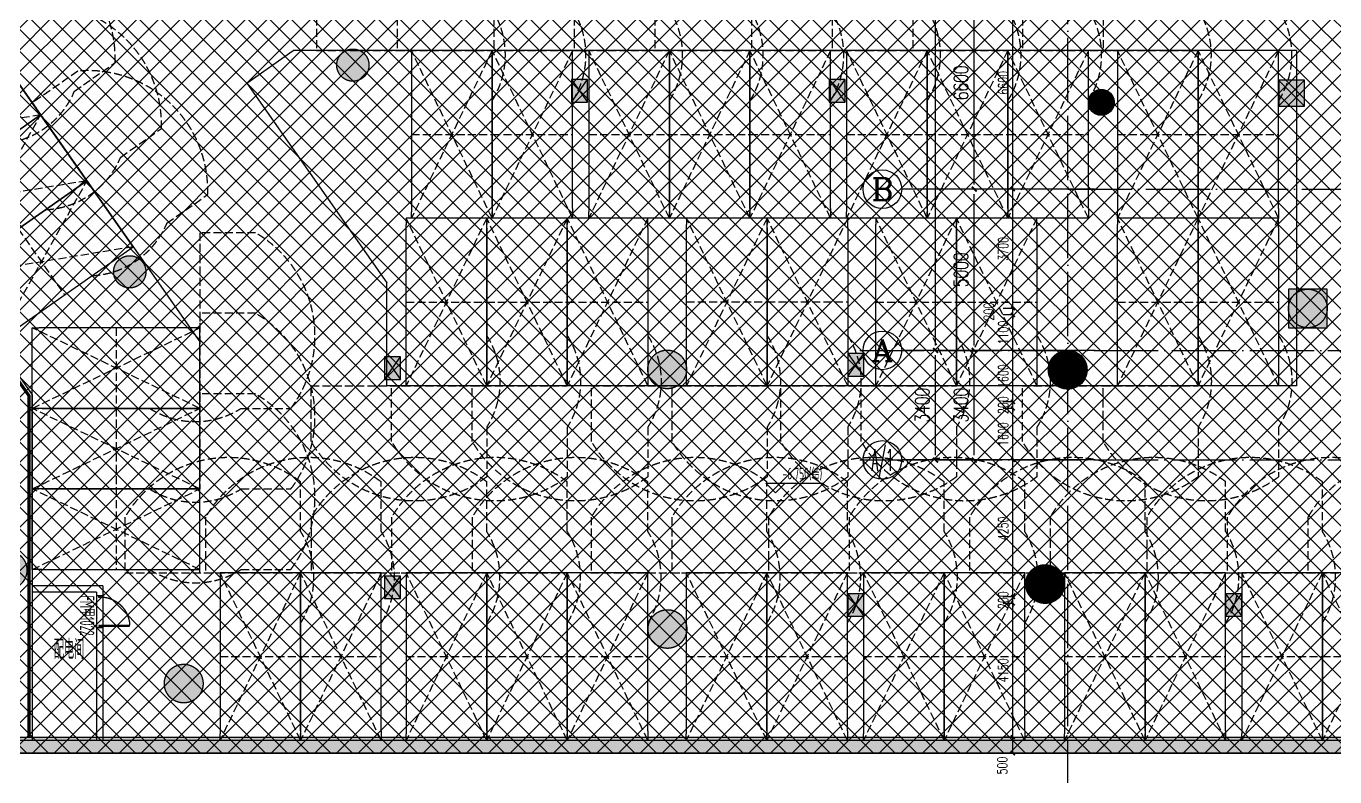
# Model space of a CAD drawing. Header units: millimetres. Extents: x 12325263 to 13848842, y -1463133 to 573208.
# Drawn here: x 12512532 to 12553135, y -899116 to -875830 of the extents above; entities that cross this region are included whole.
import ezdxf
from ezdxf.enums import TextEntityAlignment as Align
from ezdxf.xclip import XClip

# ---------------------------------------------------------------- set-up
doc = ezdxf.new("R2010")
doc.units = ezdxf.units.MM
doc.header["$LTSCALE"] = 1000
doc.header["$XCLIPFRAME"] = 0
doc.linetypes.add('-2F平面$0$DASH', pattern=[0.35, 0.25, -0.1])
doc.linetypes.add('DOTE', pattern=[2.42, 2, -0.2, 0.02, -0.2])
for name, color, linetype, plot in [('-2F平面$0$A-结构高差线', 5, 'Continuous', False), ('-2F平面$0$A-轨迹线', 8, 'Continuous', False), ('地下室柱网$0$$0$9', 1, 'Continuous', False), ('地下室柱网$0$9', 8, 'Continuous', False)]:
    doc.layers.add(name, color=color, linetype=linetype, plot=plot)
for name, color, linetype in [('-2F平面$0$PARTS-CAR公寓-机械车位', 240, 'Continuous'), ('A-AXIS', 16, 'DOTE'), ('A-COLS', 6, 'Continuous'), ('A-WALL', 5, 'Continuous'), ('A-WALL-PATT', 8, 'Continuous'), ('AXIS', 3, 'Continuous'), ('AXIS_TEXT', 7, 'Continuous'), ('COLUMN-CONCRETE', 6, 'Continuous'), ('DIM-ELEV', 3, 'Continuous'), ('DRWD-F-TEXT', 142, 'Continuous'), ('PUB-TEXT', 7, 'Continuous'), ('PUB_DIM', 83, 'Continuous'), ('PUB_HATCH', 8, 'Continuous'), ('ROAD-LINE', 20, 'Continuous'), ('SILL', 2, 'Continuous'), ('WALL', 5, 'Continuous'), ('WALL-SHATCH', 8, 'Continuous'), ('WINDOW', 4, 'Continuous'), ('地下室柱网$0$$0$0q-柱0', 3, 'Continuous'), ('地下室柱网$0$$0$0q-柱填充', 5, 'Continuous'), ('地下室柱网$0$0q-柱0', 8, 'Continuous'), ('地下室柱网$0$0q-柱填充', 8, 'Continuous')]:
    doc.layers.add(name, color=color, linetype=linetype)
doc.styles.add('_TCH_AXIS', font='COMPLEX', dxfattribs={"bigfont": 'GBCBIG'})
doc.styles.add('_TCH_DIM_T3', font='SIMPLEX.shx', dxfattribs={"width": 0.705882, "bigfont": 'GBCBIG.shx'})
doc.styles.add('COMPLEX', font='COMPLEX')
doc.styles.add('hztxt', font='gbenor.shx', dxfattribs={"width": 0.7, "bigfont": 'gbcbig.shx'})
doc.styles.get("Standard").update_dxf_attribs({"font": 'gbenor.shx', "bigfont": 'gbcbig.shx'})
doc.dimstyles.new('_TCH_ARCH&&120', dxfattribs={"dimtxt": 306, "dimasz": 120, "dimexe": 300, "dimexo": 360, "dimgap": 147, "dimtad": 1, "dimdec": 0, "dimzin": 0, "dimdsep": 46, "dimtxsty": '_TCH_DIM_T3', "dimblk": 'ARCHTICK', "dimcen": 0.09, "dimclrt": 7, "dimazin": 2, "dimtfac": 1, "dimtdec": 0, "dimtix": 1, "dimtmove": 2, "dimatfit": 3, "dimfxl": 1, "dimfxlon": 1, "dimtolj": 1, "dimtzin": 0, "dimarcsym": 0})
doc.dimstyles.new('_TCH_ARCH&&150', dxfattribs={"dimtxt": 446.25, "dimasz": 150, "dimexe": 375, "dimexo": 450, "dimgap": 189.375, "dimtad": 1, "dimdec": 0, "dimzin": 0, "dimdsep": 46, "dimtxsty": '_TCH_DIM_T3', "dimblk": 'asdggshdfhsg_ArchTick', "dimcen": 0.09, "dimclrt": 7, "dimazin": 2, "dimtfac": 1, "dimtdec": 0, "dimtix": 1, "dimtmove": 2, "dimatfit": 3, "dimfxl": 1, "dimtolj": 1, "dimtzin": 0, "dimarcsym": 0})

# ---------------------------------------------------------------- blocks, each defined once
blk = doc.blocks.new('adgshg13-A$C7F010FC0')
at = {"layer": 'WALL-SHATCH'}
h = blk.add_hatch(color=256, dxfattribs=at)
h.dxf.hatch_style = 1
h.paths.add_polyline_path([(-60384, -16881), (-763, 197), (12588, -13153), (12588, -157996), (-162965, -188820), (-171262, -180523), (-171262, -31311), (-150707, -10756), (-131860, -7981), (-99162, -7981), (-99162, -4981), (-76620, -4981), (-70108, -16881)], flags=16)
h.paths.add_polyline_path([(-60091, -16381), (-647, 647), (12988, -12988), (12988, -158332), (-163101, -189250), (-171662, -180689), (-171662, -31145), (-150778, -10261), (-131897, -7481), (-99562, -7481), (-99562, -4581), (-76366, -4581), (-69908, -16381)])
at = {"layer": 'COLUMN-CONCRETE'}
for points in [[(-60091, -16381), (-647, 647), (12988, -12988), (12988, -158332), (-163101, -189250), (-171662, -180689), (-171662, -31145), (-150778, -10261), (-131897, -7481), (-99562, -7481), (-99562, -4581), (-76366, -4581), (-69908, -16381)], [(-60384, -16881), (-763, 197), (12588, -13153), (12588, -157996), (-162965, -188820), (-171262, -180523), (-171262, -31311), (-150707, -10756), (-131860, -7981), (-99162, -7981), (-99162, -4981), (-76620, -4981), (-70108, -16881)]]:
    blk.add_lwpolyline(points, close=True, dxfattribs=at)
blk = doc.blocks.new('adgshg13-Lmark11')
blk.add_line((-250, 250), (1250, 250))
blk.add_lwpolyline([(-250, 250), (250, 250), (0, 0), (-250, 250)], close=True)
at = {"color": 7, "width": 0.8}
blk.add_attdef('LMARK', text='', height=180, rotation=0, dxfattribs=at).set_placement((1137, 325), align=Align.RIGHT)
blk = doc.blocks.new('adgshgDR_D01')
for p, q in [((-0.45, 0.93), (-0.42, 0.93)), ((-0.45, 0.03), (-0.45, 0.93)), ((-0.42, 0.03), (-0.42, 0.93)), ((-0.5, 0.03), (-0.42, 0.03)), ((-0.5, 0.03), (-0.5, -0.03)), ((-0.45, 0.03), (-0.45, 0)), ((-0.45, 0), (-0.435, 0)), ((-0.435, 0), (-0.435, -0.03)), ((0.435, 0), (0.435, -0.03)), ((0.45, 0), (0.435, 0)), ((0.45, 0.03), (0.45, 0)), ((0.5, 0.03), (0.45, 0.03)), ((0.5, -0.03), (0.5, 0.03)), ((-0.435, -0.03), (-0.5, -0.03)), ((0.435, -0.03), (0.5, -0.03))]:
    blk.add_line(p, q)
blk.add_arc((-0.46, 0.021), 0.91, 0.5915, 87.4664)
blk = doc.blocks.new('adgshgWDSILL2')
for p, q in [((-0.5, 0.5), (0.5, 0.5)), ((-0.5, -0.5), (0.5, -0.5))]:
    blk.add_line(p, q)
blk = doc.blocks.new('*U498')
at = {"layer": '地下室柱网$0$0q-柱填充'}
h = blk.add_hatch(color=256, dxfattribs=at)
h.dxf.hatch_style = 1
edge = h.paths.add_edge_path()
edge.add_arc((0, 0), 600, 0, 360)
at = {"layer": '地下室柱网$0$0q-柱0'}
blk.add_circle((0, 0), 600, dxfattribs=at)
blk = doc.blocks.new('*U494')
at = {"layer": '地下室柱网$0$0q-柱0'}
blk.add_lwpolyline([(-250, -350), (250, -350), (250, 350), (-250, 350)], close=True, dxfattribs=at)
at = {"layer": '地下室柱网$0$0q-柱填充'}
blk.add_solid([(-250, 350), (250, 350), (-250, -350), (250, -350)], dxfattribs=at)
at = {"layer": '地下室柱网$0$9'}
for p, q in [((-250, 350), (250, -350)), ((-250, -350), (250, 350))]:
    blk.add_line(p, q, dxfattribs=at)
blk = doc.blocks.new('*U495')
at = {"layer": '地下室柱网$0$0q-柱0'}
blk.add_lwpolyline([(-400, -400), (400, -400), (400, 400), (-400, 400)], close=True, dxfattribs=at)
at = {"layer": '地下室柱网$0$0q-柱填充'}
blk.add_solid([(-400, 400), (400, 400), (-400, -400), (400, -400)], dxfattribs=at)
at = {"layer": '地下室柱网$0$9'}
for p, q in [((-400, 400), (400, -400)), ((-400, -400), (400, 400))]:
    blk.add_line(p, q, dxfattribs=at)
blk = doc.blocks.new('*U505')
at = {"layer": '地下室柱网$0$$0$0q-柱0'}
blk.add_lwpolyline([(-250, -350), (250, -350), (250, 350), (-250, 350)], close=True, dxfattribs=at)
at = {"layer": '地下室柱网$0$$0$0q-柱填充'}
blk.add_solid([(-250, 350), (250, 350), (-250, -350), (250, -350)], dxfattribs=at)
at = {"layer": '地下室柱网$0$$0$9'}
for p, q in [((-250, 350), (250, -350)), ((-250, -350), (250, 350))]:
    blk.add_line(p, q, dxfattribs=at)
blk = doc.blocks.new('*U500')
at = {"layer": '地下室柱网$0$0q-柱填充'}
h = blk.add_hatch(color=256, dxfattribs=at)
h.dxf.hatch_style = 1
edge = h.paths.add_edge_path()
edge.add_arc((0, 0), 400, 0, 360)
at = {"layer": '地下室柱网$0$0q-柱0'}
blk.add_circle((0, 0), 400, dxfattribs=at)
at = {"layer": '地下室柱网$0$9'}
for p, q in [((-250, 300), (250, -300)), ((-250, -300), (250, 300))]:
    blk.add_line(p, q, dxfattribs=at)
blk = doc.blocks.new('adgshg2qbj-gycw-bj-13--2F平面$0$CAR-机械车位')
at = {"layer": '-2F平面$0$A-轨迹线', "color": 251, "linetype": '-2F平面$0$DASH'}
blk.add_lwpolyline([(2500, 3643, 0.290247), (2500, 6480), (2500, 8022, 0.450414), (-2949, 6924), (-2949, 5200), (0, 5200)], format="xyb", dxfattribs=at)
at = {"linetype": '-2F平面$0$DASH'}
for p, q in [((2500, 5200), (0, 0)), ((2500, 0), (0, 5200)), ((0, 2600), (2500, 2600))]:
    blk.add_line(p, q, dxfattribs=at)
for p, q in [((2500, 5200), (0, 5200)), ((0, 5200), (0, 200)), ((2500, 300), (2500, 5200))]:
    blk.add_line(p, q)
blk.add_lwpolyline([(2500, 300), (2500, 0), (0, 0), (0, 200)])
blk = doc.blocks.new('*U499')
at = {"layer": '地下室柱网$0$0q-柱填充'}
h = blk.add_hatch(color=256, dxfattribs=at)
h.dxf.hatch_style = 1
edge = h.paths.add_edge_path()
edge.add_arc((0, 0), 500, 0, 360)
at = {"layer": '地下室柱网$0$0q-柱0'}
blk.add_circle((0, 0), 500, dxfattribs=at)
blk = doc.blocks.new('A$C4C7A72D3')
at = {"layer": '-2F平面$0$A-结构高差线', "linetype": '-2F平面$0$DASH', "const_width": 100}
blk.add_lwpolyline([(152725.5, 147740.4), (96934.7, 91949.7), (110489.1, 78395.3), (112227.9, 68492.3), (107683.5, 63947.9), (114365.1, 57266.2), (110900.1, 53801.3), (111395.1, 53306.3), (109592, 51503.2), (109097, 51998.1), (102697.7, 45598.8), (105950.4, 42346.1), (107859.6, 44255.3), (109309.1, 42805.7), (114400.3, 47896.9), (121722, 40575.2), (123554.5, 30138.6)], dxfattribs=at)
at = {"layer": 'ROAD-LINE'}
for p, q in [((158605.5, 57924.3), (127945.2, 52541.5)), ((158605.5, 57924.3), (160403.6, 47682.3)), ((126699.3, 51295.7), (127945.2, 52541.5)), ((118501.5, 51291), (126652.8, 43139.7)), ((126699.3, 51295.7), (132048.8, 45946.2)), ((160403.6, 47682.3), (132601, 42801.2)), ((132601, 42801.2), (132048.8, 45946.2)), ((117916.1, 44522.5), (121815.1, 40623.6)), ((127891.3, 36085.6), (126652.8, 43139.7))]:
    blk.add_line(p, q, dxfattribs=at)
at = {"layer": 'WALL'}
for p, q in [((114541.7, 47896.9), (121815.1, 40623.6)), ((121815.1, 40623.6), (123669.3, 30062.9)), ((124998.6, 35169), (122839.4, 34789.8)), ((124836.2, 34937.4), (122874, 34592.8)), ((124836.2, 34937.4), (124853.5, 34838.9)), ((124998.6, 35169), (125050.5, 34873.5)), ((124853.5, 34838.9), (125050.5, 34873.5)), ((125026.4, 33854), (125223.4, 33888.6)), ((125026.4, 33854), (125631.6, 30407.5)), ((125223.4, 33888.6), (125828.6, 30442.1))]:
    blk.add_line(p, q, dxfattribs=at)
at = {"layer": '-2F平面$0$PARTS-CAR公寓-机械车位'}
for p, rotation in [((156494.5, 52274.6), 9.957498498207146), ((154032.2, 51842.3), 9.957498498207146), ((150679, 51253.6), 9.957498441716474), ((148216.7, 50821.3), 9.957498441716474), ((145754.4, 50388.9), 9.957498441716425), ((142799.6, 49870), 9.957498441716474), ((140337.2, 49437.7), 9.957498441716474), ((137874.9, 49005.4), 9.957498441716425), ((134920.1, 48486.6), 9.957498441716474), ((132457.8, 48054.2), 9.957498441716425), ((115125.5, 47313), 315.0000000099715), ((116893.3, 45545.3), 315.0000000099716), ((118661.4, 43777.8), 315.0000000099715), ((121455.5, 42671.6), 279.9574984417164), ((165556.2, 37418.6), 9.957498441716474), ((163093.8, 36986.3), 9.957498441716474), ((160631.5, 36554), 9.957498441716474), ((157676.5, 36035.2), 9.957498441716474), ((155214.2, 35602.9), 9.957498441716425), ((121887.8, 40209.3), 279.9574984417164), ((151535.7, 34956.2), 9.957498434698238), ((149073.3, 34523.9), 9.957498434698238), ((146118.4, 34005.1), 9.957498434698238), ((143656.1, 33572.7), 9.957498434698238), ((122320.1, 37747), 279.9574984417164), ((140019.1, 32933.7), 9.957498441716474), ((137556.8, 32501.4), 9.957498441716474), ((135094.4, 32069.1), 9.957498441716425), ((131870.8, 31502.9), 9.957498441716474), ((129408.4, 31070.6), 9.957498441716474)]:
    blk.add_blockref('adgshg2qbj-gycw-bj-13--2F平面$0$CAR-机械车位', p, dxfattribs=dict(at, rotation=rotation))
for p, xscale, rotation in [((156494.5, 52274.6), -0.9999999999999973, 189.9574984770449), ((154032.2, 51842.3), -0.9999999999999973, 189.9574984770449), ((149107.6, 50977.5), -0.9999999999999973, 189.9574984770449), ((146645.2, 50545.2), -0.9999999999999973, 189.9574984770449), ((143324.9, 49962.7), -0.9999999999999973, 189.9574984770449), ((140862.5, 49530.4), -0.9999999999999983, 189.9574984770452), ((137217.6, 48890), -0.9999999999999973, 189.9574984770449), ((134755.3, 48457.7), -0.9999999999999973, 189.9574984770449), ((132293, 48025.4), -0.9999999999999973, 189.9574984770449)]:
    blk.add_blockref('adgshg2qbj-gycw-bj-13--2F平面$0$CAR-机械车位', p, dxfattribs=dict(at, xscale=xscale, rotation=rotation))
for name, p, rotation in [('*U495', (158680.2, 56596.1), 9.958774256191969), ('*U500', (152914.7, 55293.5), 44.99999999882989), ('*U505', (144785.2, 54228.9), 9.958774256191969), ('*U505', (136905.8, 52845.4), 9.958774256191969), ('*U499', (129844.8, 52416.1), 45.00000001820265), ('*U498', (160332.6, 50105.5), 44.99999999882989), ('*U498', (153322.2, 46945.2), 44.99999999882989), ('*U505', (146821.5, 45956.5), 9.958774256191969), ('*U499', (124135.2, 44903.9), 134.9999999851136), ('*U498', (141082.2, 44805.2), 44.99999999882989), ('*U494', (132680.4, 43372), 9.958774256191969), ('*U498', (153784, 40274.8), 44.99999999882007), ('*U505', (159658.3, 40646.4), 9.958774256191969), ('*U505', (148109.9, 38618.7), 9.958774256191969), ('*U498', (142482.1, 36875.3), 44.99999999882989), ('*U494', (133856.4, 36674.4), 9.958774256191969), ('*U498', (122001.3, 35134), 45.00000001820725), ('*U498', (127993.5, 32612.8), 45.00000001821387)]:
    blk.add_blockref(name, p, dxfattribs=dict(rotation=rotation))
at = {"layer": 'DIM-ELEV'}
ref = blk.add_blockref('adgshg13-Lmark11', (145057.9, 41612.4), dxfattribs=dict(at, xscale=1.2, yscale=1.2, zscale=1.2, rotation=9.959539720046465))
ref.add_attrib('LMARK', '-6.750(结)', dxfattribs={"layer": '0', "color": 7, "height": 360, "rotation": 9.95954, "width": 0.7}).set_placement((146409, 42277.7), align=Align.RIGHT)
at = {"layer": 'SILL', "xscale": 999.9999999999999, "yscale": 200.00000012181, "zscale": 999.9999999999999, "rotation": 279.9587742807385}
blk.add_blockref('adgshgWDSILL2', (125038.5, 34363.7), dxfattribs=at)
at = {"layer": 'WALL', "color": 1}
blk.add_blockref('adgshg13-A$C7F010FC0', (210433, 205503.6), dxfattribs=at)
at = {"layer": 'WINDOW', "xscale": -999.9999999999984, "yscale": 999.9999999999985, "zscale": 1000, "rotation": 279.9587742127456}
blk.add_blockref('adgshgDR_D01', (125038.5, 34363.7), dxfattribs=at)
at = {"layer": 'DRWD-F-TEXT', "width": 0.6}
blk.add_text('FM甲1022', height=450, rotation=280.00001, dxfattribs=at).set_placement((124346.1, 34746.4))
at = {"layer": 'PUB-TEXT', "style": 'hztxt', "width": 0.7}
blk.add_text('配电间', height=600, rotation=9.95798, dxfattribs=at).set_placement((123891.4, 32666.8))
blk = doc.blocks.new('_AXISO')
blk.add_circle((0, 0), 0.5)
at = {"layer": 'AXIS_TEXT', "style": 'COMPLEX', "width": 1.041667}
blk.add_attdef('A', text='', height=0.56, dxfattribs=at).set_placement((-0.25, -0.28), (0.25, -0.28), align=Align.FIT)
blk = doc.blocks.new('asdggshdfhsg_ArchTick')
at = {"color": 0, "linetype": 'ByBlock', "const_width": 0.4}
blk.add_lwpolyline([(-0.5, -0.5), (0.5, 0.5)], dxfattribs=at)
blk = doc.blocks.new('*D5257')
at = {"layer": 'AXIS', "color": 0, "lineweight": -2, "transparency": 16777216}
for p, q in [((12411816.81071, 995989.75909), (12406941.81071, 995989.75909)), ((12407316.81071, 992739.75909), (12407316.81071, 995839.75909)), ((12411816.81071, 992589.75909), (12406941.81071, 992589.75909))]:
    blk.add_line(p, q, dxfattribs=at)
at = {"layer": 'Defpoints', "color": 0, "transparency": 16777216}
for p in [(12407316.81071, 995989.75909), (12412266.81071, 995989.75909), (12412266.81071, 992589.75909)]:
    blk.add_point(p, dxfattribs=at)
at = {"layer": 'AXIS', "color": 0, "lineweight": -2, "transparency": 16777216, "xscale": 150, "yscale": 150, "zscale": 150}
for p, rotation in [((12407316.81071, 995989.75909), 90), ((12407316.81071, 992589.75909), 270)]:
    blk.add_blockref('asdggshdfhsg_ArchTick', p, dxfattribs=dict(at, rotation=rotation))
at = {"layer": 'AXIS', "color": 7, "transparency": 16777216, "insert": (12406904.31071, 994289.75909), "char_height": 446.25, "attachment_point": 5, "rotation": 90, "style": '_TCH_DIM_T3'}
blk.add_mtext('\\A1;3400', dxfattribs=at)
blk = doc.blocks.new('*D5258')
at = {"layer": 'AXIS', "color": 0, "lineweight": -2, "transparency": 16777216}
for p, q in [((12411817, 1078990), (12406942, 1078990)), ((12407317, 996140), (12407317, 1078840)), ((12411817, 995990), (12406942, 995990))]:
    blk.add_line(p, q, dxfattribs=at)
at = {"layer": 'Defpoints', "color": 0, "transparency": 16777216}
for p in [(12407317, 1078990), (12412267, 1078990), (12412267, 995990)]:
    blk.add_point(p, dxfattribs=at)
at = {"layer": 'AXIS', "color": 0, "lineweight": -2, "transparency": 16777216, "xscale": 150, "yscale": 150, "zscale": 150}
for p, rotation in [((12407317, 1078990), 90), ((12407317, 995990), 270)]:
    blk.add_blockref('asdggshdfhsg_ArchTick', p, dxfattribs=dict(at, rotation=rotation))
at = {"layer": 'AXIS', "color": 7, "transparency": 16777216, "insert": (12406904, 1037490), "char_height": 446.2, "attachment_point": 5, "rotation": 90, "style": '_TCH_DIM_T3'}
blk.add_mtext('\\A1;83000', dxfattribs=at)
blk = doc.blocks.new('*D5259')
at = {"layer": 'AXIS', "color": 0, "lineweight": -2, "transparency": 16777216}
for p, q in [((12411816.81071, 995989.75909), (12408141.81071, 995989.75909)), ((12408516.81071, 992739.75909), (12408516.81071, 995839.75909)), ((12411816.81071, 992589.75909), (12408141.81071, 992589.75909))]:
    blk.add_line(p, q, dxfattribs=at)
at = {"layer": 'Defpoints', "color": 0, "transparency": 16777216}
for p in [(12408516.81071, 995989.75909), (12412266.81071, 995989.75909), (12412266.81071, 992589.75909)]:
    blk.add_point(p, dxfattribs=at)
at = {"layer": 'AXIS', "color": 0, "lineweight": -2, "transparency": 16777216, "xscale": 150, "yscale": 150, "zscale": 150}
for p, rotation in [((12408516.81071, 995989.75909), 90), ((12408516.81071, 992589.75909), 270)]:
    blk.add_blockref('asdggshdfhsg_ArchTick', p, dxfattribs=dict(at, rotation=rotation))
at = {"layer": 'AXIS', "color": 7, "transparency": 16777216, "insert": (12408104.31071, 994289.75909), "char_height": 446.25, "attachment_point": 5, "rotation": 90, "style": '_TCH_DIM_T3'}
blk.add_mtext('\\A1;3400', dxfattribs=at)
blk = doc.blocks.new('*D5260')
at = {"layer": 'AXIS', "color": 0, "lineweight": -2, "transparency": 16777216}
for p, q in [((12411816.81071, 1000989.75909), (12408141.81071, 1000989.75909)), ((12408516.81071, 996139.75909), (12408516.81071, 1000839.75909)), ((12411816.81071, 995989.75909), (12408141.81071, 995989.75909))]:
    blk.add_line(p, q, dxfattribs=at)
at = {"layer": 'Defpoints', "color": 0, "transparency": 16777216}
for p in [(12408516.81071, 1000989.75909), (12412266.81071, 1000989.75909), (12412266.81071, 995989.75909)]:
    blk.add_point(p, dxfattribs=at)
at = {"layer": 'AXIS', "color": 0, "lineweight": -2, "transparency": 16777216, "xscale": 150, "yscale": 150, "zscale": 150}
for p, rotation in [((12408516.81071, 1000989.75909), 90), ((12408516.81071, 995989.75909), 270)]:
    blk.add_blockref('asdggshdfhsg_ArchTick', p, dxfattribs=dict(at, rotation=rotation))
at = {"layer": 'AXIS', "color": 7, "transparency": 16777216, "insert": (12408104.31071, 998489.75909), "char_height": 446.25, "attachment_point": 5, "rotation": 90, "style": '_TCH_DIM_T3'}
blk.add_mtext('\\A1;5000', dxfattribs=at)
blk = doc.blocks.new('*D5261')
at = {"layer": 'AXIS', "color": 0, "lineweight": -2, "transparency": 16777216}
for p, q in [((12411816.81071, 1007589.75909), (12408141.81071, 1007589.75909)), ((12408516.81071, 1001139.75909), (12408516.81071, 1007439.75909)), ((12411816.81071, 1000989.75909), (12408141.81071, 1000989.75909))]:
    blk.add_line(p, q, dxfattribs=at)
at = {"layer": 'Defpoints', "color": 0, "transparency": 16777216}
for p in [(12408516.81071, 1007589.75909), (12412266.81071, 1007589.75909), (12412266.81071, 1000989.75909)]:
    blk.add_point(p, dxfattribs=at)
at = {"layer": 'AXIS', "color": 0, "lineweight": -2, "transparency": 16777216, "xscale": 150, "yscale": 150, "zscale": 150}
for p, rotation in [((12408516.81071, 1007589.75909), 90), ((12408516.81071, 1000989.75909), 270)]:
    blk.add_blockref('asdggshdfhsg_ArchTick', p, dxfattribs=dict(at, rotation=rotation))
at = {"layer": 'AXIS', "color": 7, "transparency": 16777216, "insert": (12408104.31071, 1004289.75909), "char_height": 446.25, "attachment_point": 5, "rotation": 90, "style": '_TCH_DIM_T3'}
blk.add_mtext('\\A1;6600', dxfattribs=at)
blk = doc.blocks.new('_FZH')
blk.add_lwpolyline([(-0.5, -0.5), (0.5, -0.5), (0.5, 0.5), (-0.5, 0.5)], close=True)
at = {"layer": 'PUB_HATCH'}
blk.add_solid([(-0.5, -0.5), (0.5, -0.5), (-0.5, 0.5), (0.5, 0.5)], dxfattribs=at)
blk = doc.blocks.new('_YZH')
blk.add_circle((0, 0), 0.5)
at = {"layer": 'PUB_HATCH', "const_width": 0.5}
blk.add_lwpolyline([(-0.25, 0, 1), (0.25, 0, 1)], format="xyb", close=True, dxfattribs=at)
blk = doc.blocks.new('asdfdsfds')
at = {"layer": 'A-COLS', "rotation": 270}
for p, xscale, yscale, zscale in [((-52500, 7980), 800, 800, 800), ((-52000, 1300), 1200, 1200, 1200), ((-54300, -7900), 700, 500, 500)]:
    blk.add_blockref('_FZH', p, dxfattribs=dict(at, xscale=xscale, yscale=yscale, zscale=zscale))
at = {"layer": 'A-COLS'}
for p, xscale, yscale, zscale in [((-58409, 7693), 800, 800, 800), ((-59450, -600), 1200, 1200, 1200), ((-60150, -7250), 1200, 1200, 1200)]:
    blk.add_blockref('_YZH', p, dxfattribs=dict(at, xscale=xscale, yscale=yscale, zscale=zscale))
blk = doc.blocks.new('_ArchTick')
at = {"color": 0, "linetype": 'ByBlock', "const_width": 0.4}
blk.add_lwpolyline([(-0.5, -0.5), (0.5, 0.5)], dxfattribs=at)
blk = doc.blocks.new('*D4816')
at = {"layer": 'Defpoints', "color": 0, "transparency": 16777216}
for p in [(12543146.81071, -874286.78575), (12546746.81071, -874286.78575), (12546746.81071, -880886.78575)]:
    blk.add_point(p, dxfattribs=at)
at = {"layer": 'PUB_DIM', "color": 0, "lineweight": -2, "transparency": 16777216}
for p, q in [((12543147.81071, -874286.78575), (12542846.81071, -874286.78575)), ((12543146.81071, -880886.78575), (12543146.81071, -874286.78575)), ((12543147.81071, -880886.78575), (12542846.81071, -880886.78575))]:
    blk.add_line(p, q, dxfattribs=at)
at = {"layer": 'PUB_DIM', "color": 0, "lineweight": -2, "transparency": 16777216, "xscale": 120, "yscale": 120, "zscale": 120}
for p, rotation in [((12543146.81071, -874286.78575), 90), ((12543146.81071, -880886.78575), 270)]:
    blk.add_blockref('_ArchTick', p, dxfattribs=dict(at, rotation=rotation))
at = {"layer": 'PUB_DIM', "color": 7, "transparency": 16777216, "insert": (12542846.81071, -877586.78575), "char_height": 306, "attachment_point": 5, "rotation": 90, "style": '_TCH_DIM_T3'}
blk.add_mtext('\\A1;6600', dxfattribs=at)
blk = doc.blocks.new('*D4817')
at = {"layer": 'Defpoints', "color": 0, "transparency": 16777216}
for p in [(12543147, -880887), (12546747, -880887), (12546747, -884587)]:
    blk.add_point(p, dxfattribs=at)
at = {"layer": 'PUB_DIM', "color": 0, "lineweight": -2, "transparency": 16777216}
for p, q in [((12543148, -880887), (12542847, -880887)), ((12543147, -884587), (12543147, -880887)), ((12543148, -884587), (12542847, -884587))]:
    blk.add_line(p, q, dxfattribs=at)
at = {"layer": 'PUB_DIM', "color": 0, "lineweight": -2, "transparency": 16777216, "xscale": 120, "yscale": 120, "zscale": 120}
for p, rotation in [((12543147, -880887), 90), ((12543147, -884587), 270)]:
    blk.add_blockref('_ArchTick', p, dxfattribs=dict(at, rotation=rotation))
at = {"layer": 'PUB_DIM', "color": 7, "transparency": 16777216, "insert": (12542847, -882737), "char_height": 306, "attachment_point": 5, "rotation": 90, "style": '_TCH_DIM_T3'}
blk.add_mtext('\\A1;3700', dxfattribs=at)
blk = doc.blocks.new('*D4818')
at = {"layer": 'Defpoints', "color": 0, "transparency": 16777216}
for p in [(12543147, -884587), (12546747, -884587), (12546747, -884787)]:
    blk.add_point(p, dxfattribs=at)
at = {"layer": 'PUB_DIM', "color": 0, "lineweight": -2, "transparency": 16777216}
for p, q in [((12543148, -884587), (12542847, -884587)), ((12543147, -884587), (12543147, -884467)), ((12543147, -884787), (12543147, -884587)), ((12543148, -884787), (12542847, -884787)), ((12543147, -884787), (12543147, -884907))]:
    blk.add_line(p, q, dxfattribs=at)
at = {"layer": 'PUB_DIM', "color": 0, "lineweight": -2, "transparency": 16777216, "xscale": 120, "yscale": 120, "zscale": 120}
for p, rotation in [((12543147, -884587), 270), ((12543147, -884787), 90)]:
    blk.add_blockref('_ArchTick', p, dxfattribs=dict(at, rotation=rotation))
at = {"layer": 'PUB_DIM', "color": 7, "transparency": 16777216, "insert": (12542397, -884687), "char_height": 306, "attachment_point": 5, "rotation": 90, "style": '_TCH_DIM_T3'}
blk.add_mtext('\\A1;200', dxfattribs=at)
blk = doc.blocks.new('*D4819')
at = {"layer": 'Defpoints', "color": 0, "transparency": 16777216}
for p in [(12543147, -884787), (12546747, -884787), (12546747, -885887)]:
    blk.add_point(p, dxfattribs=at)
at = {"layer": 'PUB_DIM', "color": 0, "lineweight": -2, "transparency": 16777216}
for p, q in [((12543148, -884787), (12542847, -884787)), ((12543147, -885887), (12543147, -884787)), ((12543148, -885887), (12542847, -885887))]:
    blk.add_line(p, q, dxfattribs=at)
at = {"layer": 'PUB_DIM', "color": 0, "lineweight": -2, "transparency": 16777216, "xscale": 120, "yscale": 120, "zscale": 120}
for p, rotation in [((12543147, -884787), 90), ((12543147, -885887), 270)]:
    blk.add_blockref('_ArchTick', p, dxfattribs=dict(at, rotation=rotation))
at = {"layer": 'PUB_DIM', "color": 7, "transparency": 16777216, "insert": (12542847, -885337), "char_height": 306, "attachment_point": 5, "rotation": 90, "style": '_TCH_DIM_T3'}
blk.add_mtext('\\A1;1100', dxfattribs=at)
blk = doc.blocks.new('*D4820')
at = {"layer": 'Defpoints', "color": 0, "transparency": 16777216}
for p in [(12543146.81071, -885886.78575), (12546746.81071, -885886.78575), (12546746.81071, -887486.78575)]:
    blk.add_point(p, dxfattribs=at)
at = {"layer": 'PUB_DIM', "color": 0, "lineweight": -2, "transparency": 16777216}
for p, q in [((12543147.81071, -885886.78575), (12542846.81071, -885886.78575)), ((12543146.81071, -887486.78575), (12543146.81071, -885886.78575)), ((12543147.81071, -887486.78575), (12542846.81071, -887486.78575))]:
    blk.add_line(p, q, dxfattribs=at)
at = {"layer": 'PUB_DIM', "color": 0, "lineweight": -2, "transparency": 16777216, "xscale": 120, "yscale": 120, "zscale": 120}
for p, rotation in [((12543146.81071, -885886.78575), 90), ((12543146.81071, -887486.78575), 270)]:
    blk.add_blockref('_ArchTick', p, dxfattribs=dict(at, rotation=rotation))
at = {"layer": 'PUB_DIM', "color": 7, "transparency": 16777216, "insert": (12542846.81071, -886686.78575), "char_height": 306, "attachment_point": 5, "rotation": 90, "style": '_TCH_DIM_T3'}
blk.add_mtext('\\A1;1600', dxfattribs=at)
blk = doc.blocks.new('*D4821')
at = {"layer": 'Defpoints', "color": 0, "transparency": 16777216}
for p in [(12543146.81071, -887486.78575), (12546746.81071, -887486.78575), (12546746.81071, -887686.78575)]:
    blk.add_point(p, dxfattribs=at)
at = {"layer": 'PUB_DIM', "color": 0, "lineweight": -2, "transparency": 16777216}
for p, q in [((12543147.81071, -887486.78575), (12542846.81071, -887486.78575)), ((12543146.81071, -887486.78575), (12543146.81071, -887366.78575)), ((12543146.81071, -887686.78575), (12543146.81071, -887486.78575)), ((12543147.81071, -887686.78575), (12542846.81071, -887686.78575)), ((12543146.81071, -887686.78575), (12543146.81071, -887806.78575))]:
    blk.add_line(p, q, dxfattribs=at)
at = {"layer": 'PUB_DIM', "color": 0, "lineweight": -2, "transparency": 16777216, "xscale": 120, "yscale": 120, "zscale": 120}
for p, rotation in [((12543146.81071, -887486.78575), 270), ((12543146.81071, -887686.78575), 90)]:
    blk.add_blockref('_ArchTick', p, dxfattribs=dict(at, rotation=rotation))
at = {"layer": 'PUB_DIM', "color": 7, "transparency": 16777216, "insert": (12542846.81071, -887586.78575), "char_height": 306, "attachment_point": 5, "rotation": 90, "style": '_TCH_DIM_T3'}
blk.add_mtext('\\A1;200', dxfattribs=at)
blk = doc.blocks.new('*D4822')
at = {"layer": 'Defpoints', "color": 0, "transparency": 16777216}
for p in [(12543146.81071, -887686.78575), (12546746.81071, -887686.78575), (12546746.81071, -889286.78575)]:
    blk.add_point(p, dxfattribs=at)
at = {"layer": 'PUB_DIM', "color": 0, "lineweight": -2, "transparency": 16777216}
for p, q in [((12543147.81071, -887686.78575), (12542846.81071, -887686.78575)), ((12543146.81071, -889286.78575), (12543146.81071, -887686.78575)), ((12543147.81071, -889286.78575), (12542846.81071, -889286.78575))]:
    blk.add_line(p, q, dxfattribs=at)
at = {"layer": 'PUB_DIM', "color": 0, "lineweight": -2, "transparency": 16777216, "xscale": 120, "yscale": 120, "zscale": 120}
for p, rotation in [((12543146.81071, -887686.78575), 90), ((12543146.81071, -889286.78575), 270)]:
    blk.add_blockref('_ArchTick', p, dxfattribs=dict(at, rotation=rotation))
at = {"layer": 'PUB_DIM', "color": 7, "transparency": 16777216, "insert": (12542846.81071, -888486.78575), "char_height": 306, "attachment_point": 5, "rotation": 90, "style": '_TCH_DIM_T3'}
blk.add_mtext('\\A1;1600', dxfattribs=at)
blk = doc.blocks.new('*D4823')
at = {"layer": 'Defpoints', "color": 0, "transparency": 16777216}
for p in [(12543146.81071, -889286.78575), (12546746.81071, -889286.78575), (12546746.81071, -893536.78575)]:
    blk.add_point(p, dxfattribs=at)
at = {"layer": 'PUB_DIM', "color": 0, "lineweight": -2, "transparency": 16777216}
for p, q in [((12543147.81071, -889286.78575), (12542846.81071, -889286.78575)), ((12543146.81071, -893536.78575), (12543146.81071, -889286.78575)), ((12543147.81071, -893536.78575), (12542846.81071, -893536.78575))]:
    blk.add_line(p, q, dxfattribs=at)
at = {"layer": 'PUB_DIM', "color": 0, "lineweight": -2, "transparency": 16777216, "xscale": 120, "yscale": 120, "zscale": 120}
for p, rotation in [((12543146.81071, -889286.78575), 90), ((12543146.81071, -893536.78575), 270)]:
    blk.add_blockref('_ArchTick', p, dxfattribs=dict(at, rotation=rotation))
at = {"layer": 'PUB_DIM', "color": 7, "transparency": 16777216, "insert": (12542846.81071, -891411.78575), "char_height": 306, "attachment_point": 5, "rotation": 90, "style": '_TCH_DIM_T3'}
blk.add_mtext('\\A1;4250', dxfattribs=at)
blk = doc.blocks.new('*D4824')
at = {"layer": 'Defpoints', "color": 0, "transparency": 16777216}
for p in [(12543146.81071, -893536.78575), (12546746.81071, -893536.78575), (12546746.81071, -893736.78575)]:
    blk.add_point(p, dxfattribs=at)
at = {"layer": 'PUB_DIM', "color": 0, "lineweight": -2, "transparency": 16777216}
for p, q in [((12543147.81071, -893536.78575), (12542846.81071, -893536.78575)), ((12543146.81071, -893536.78575), (12543146.81071, -893416.78575)), ((12543146.81071, -893736.78575), (12543146.81071, -893536.78575)), ((12543147.81071, -893736.78575), (12542846.81071, -893736.78575)), ((12543146.81071, -893736.78575), (12543146.81071, -893856.78575))]:
    blk.add_line(p, q, dxfattribs=at)
at = {"layer": 'PUB_DIM', "color": 0, "lineweight": -2, "transparency": 16777216, "xscale": 120, "yscale": 120, "zscale": 120}
for p, rotation in [((12543146.81071, -893536.78575), 270), ((12543146.81071, -893736.78575), 90)]:
    blk.add_blockref('_ArchTick', p, dxfattribs=dict(at, rotation=rotation))
at = {"layer": 'PUB_DIM', "color": 7, "transparency": 16777216, "insert": (12542846.81071, -893636.78575), "char_height": 306, "attachment_point": 5, "rotation": 90, "style": '_TCH_DIM_T3'}
blk.add_mtext('\\A1;200', dxfattribs=at)
blk = doc.blocks.new('*D4825')
at = {"layer": 'Defpoints', "color": 0, "transparency": 16777216}
for p in [(12543147, -893737), (12546747, -893737), (12546747, -897887)]:
    blk.add_point(p, dxfattribs=at)
at = {"layer": 'PUB_DIM', "color": 0, "lineweight": -2, "transparency": 16777216}
for p, q in [((12543148, -893737), (12542847, -893737)), ((12543147, -897887), (12543147, -893737)), ((12543148, -897887), (12542847, -897887))]:
    blk.add_line(p, q, dxfattribs=at)
at = {"layer": 'PUB_DIM', "color": 0, "lineweight": -2, "transparency": 16777216, "xscale": 120, "yscale": 120, "zscale": 120}
for p, rotation in [((12543147, -893737), 90), ((12543147, -897887), 270)]:
    blk.add_blockref('_ArchTick', p, dxfattribs=dict(at, rotation=rotation))
at = {"layer": 'PUB_DIM', "color": 7, "transparency": 16777216, "insert": (12542847, -895812), "char_height": 306, "attachment_point": 5, "rotation": 90, "style": '_TCH_DIM_T3'}
blk.add_mtext('\\A1;4150', dxfattribs=at)
blk = doc.blocks.new('*D4826')
at = {"layer": 'Defpoints', "color": 0, "transparency": 16777216}
for p in [(12543147, -897887), (12546747, -897887), (12546747, -898387)]:
    blk.add_point(p, dxfattribs=at)
at = {"layer": 'PUB_DIM', "color": 0, "lineweight": -2, "transparency": 16777216}
for p, q in [((12543148, -897887), (12542847, -897887)), ((12543147, -898387), (12543147, -897887)), ((12543148, -898387), (12542847, -898387))]:
    blk.add_line(p, q, dxfattribs=at)
at = {"layer": 'PUB_DIM', "color": 0, "lineweight": -2, "transparency": 16777216, "xscale": 120, "yscale": 120, "zscale": 120}
for p, rotation in [((12543147, -897887), 90), ((12543147, -898387), 270)]:
    blk.add_blockref('_ArchTick', p, dxfattribs=dict(at, rotation=rotation))
at = {"layer": 'PUB_DIM', "color": 7, "transparency": 16777216, "insert": (12542817, -898766), "char_height": 306, "attachment_point": 5, "rotation": 90, "style": '_TCH_DIM_T3'}
blk.add_mtext('\\A1;500', dxfattribs=at)
blk = doc.blocks.new('qlzw')
at = {"layer": 'A-AXIS'}
for p, q in [((12411416.8, 979489.8), (12411416.8, 1082089.8)), ((12411416.8, 1000989.8), (12486866.8, 1000989.8)), ((12404966.8, 995989.8), (12486866.8, 995989.8)), ((12404966.8, 992589.8), (12485416.8, 992589.8))]:
    blk.add_line(p, q, dxfattribs=at)
at = {"layer": 'AXIS'}
for p, q in [((12412266.8, 1000989.8), (12406266.8, 1000989.8)), ((12412266.8, 995989.8), (12406266.8, 995989.8)), ((12412266.8, 992589.8), (12406266.8, 992589.8))]:
    blk.add_line(p, q, dxfattribs=at)
ref = blk.add_blockref('_AXISO', (12405666.8, 1000989.8), dxfattribs=dict(at, xscale=1200, yscale=1200, zscale=1200))
ref.add_attrib('A', 'B', dxfattribs={"layer": 'AXIS_TEXT', "height": 678.8, "style": '_TCH_AXIS', "width": 1.235294}).set_placement((12405327.4, 1000650.3), (12406006.2, 1000650.3), align=Align.FIT)
ref = blk.add_blockref('_AXISO', (12405666.8, 995989.8), dxfattribs=dict(at, xscale=1200, yscale=1200, zscale=1200))
ref.add_attrib('A', 'A', dxfattribs={"layer": 'AXIS_TEXT', "height": 678.8, "style": '_TCH_AXIS', "width": 1.166667}).set_placement((12405327.4, 995650.3), (12406006.2, 995650.3), align=Align.FIT)
ref = blk.add_blockref('_AXISO', (12405666.8, 992589.8), dxfattribs=dict(at, xscale=1200, yscale=1200, zscale=1200))
ref.add_attrib('A', 'A/1', dxfattribs={"layer": 'AXIS_TEXT', "height": 678.82, "style": '_TCH_AXIS', "width": 0.403846}).set_placement((12405327.4, 992250.3), (12406006.2, 992250.3), align=Align.FIT)
for p1, p2, distance, picture, middle in [((12412266.8, 995989.8), (12412266.8, 1078989.8), 4950, '*D5258', (12406904.3, 1037489.8)), ((12412266.8, 1000989.8), (12412266.8, 1007589.8), 3750, '*D5261', (12408104.3, 1004289.8)), ((12412266.8, 995989.8), (12412266.8, 1000989.8), 3750, '*D5260', (12408104.3, 998489.8)), ((12412266.8, 992589.8), (12412266.8, 995989.8), 4950, '*D5257', (12406904.3, 994289.8)), ((12412266.8, 992589.8), (12412266.8, 995989.8), 3750, '*D5259', (12408104.3, 994289.8))]:
    dim = blk.add_aligned_dim(p1=p1, p2=p2, distance=distance, dimstyle='_TCH_ARCH&&150', dxfattribs=at)
    dim.commit()
    dim.dimension.update_dxf_attribs({"geometry": picture, "text_midpoint": middle})

msp = doc.modelspace()

# ---------------------------------------------------------------- block references
ref = msp.add_blockref('A$C4C7A72D3', (12385714.9, -906209.5), dxfattribs=dict(rotation=350.041249254255))
XClip(ref).set_block_clipping_path([(223442.8584877662, 85923.1187333744), (220542.7961432356, 85923.1422391906), (220542.8579492103, 89292.823275506), (211526.9150355905, 89292.8101311298), (210631.4331447985, 94392.8080583527), (206113.3685902953, 94392.8025418455), (206001.4315187763, 95030.3127344656), (204376.2826588508, 94744.9613686837), (203364.4570056833, 100506.9030052917), (197947.3947122637, 99555.7482674252), (192482.3428474721, 130679.4765393781), (190118.7804593667, 130264.4504016289), (191623.4071957469, 121695.6427078634), (177046.6486519482, 119136.2011700841), (175707.6223907359, 126760.8483765714), (173902.988371335, 128026.4039125028), (169528.3854461554, 127258.2903269802), (169070.0967394859, 129868.3614864857), (163308.2517458182, 128856.6693391807), (163766.52659606, 126246.6171700556), (159679.1795131005, 125528.9180921423), (170669.6888374612, 62935.797914044), (167222.1989369914, 62330.4650948944), (167939.7759490944, 58243.6808593175), (171386.9528796654, 58848.2912487988), (172857.0656793863, 50477.0032648193), (165962.5026008021, 49266.4230898353), (168037.7813034765, 37447.1796448426), (140649.9584970828, 32638.2390106404), (115387.9799239188, 28202.5781787895), (95598.7254695911, 140907.4332163476), (226939.476109907, 163968.8668500402), (240128.6952811591, 88852.8973128139)])

# ---------------------------------------------------------------- next in the draw order: hatches: boundary and pattern name
at = {"layer": 'A-WALL-PATT'}
h = msp.add_hatch(dxfattribs=at)
h.set_pattern_fill('ANSI37', color=252, scale=300)
h.set_pattern_definition([(45, (0, 0), (-336.759605, 336.759605), []), (135, (0, 0), (-336.759605, -336.759605), [])])
h.paths.add_polyline_path([(12620650.4, -860223), (12617794, -859722), (12618376.9, -856402.6), (12609496.8, -854843.4), (12609496.8, -849665.4), (12605046.8, -848884), (12605046.8, -848236.8), (12604796.8, -848236.8), (12604796.8, -848236.8), (12603396.8, -848236.8), (12603396.8, -842386.7), (12597896.8, -842386.8), (12597896.8, -819486.8), (12597896.6, -810786.8), (12595496.8, -810786.8), (12595496.9, -819486.7), (12580697.2, -819486.7), (12580696.9, -811745.4), (12579138.3, -810186.8), (12574696.8, -810186.7), (12574696.8, -807536.8), (12568846.8, -807536.8), (12568846.8, -810186.8), (12564696.9, -810186.8), (12564696.8, -873736.8), (12561196.8, -873736.8), (12561196.8, -877886.8), (12564696.8, -877886.8), (12564696.8, -886386.8), (12557696.8, -886386.8), (12557696.8, -898386.9), (12504241.6, -898386.9), (12504241.6, -783958), (12634041.3, -783958), (12627930.1, -818762.8)])
at = {"layer": 'PUB_HATCH'}
msp.add_hatch(color=256, dxfattribs=at).paths.add_polyline_path([(12504241.6, -898387), (12557896.8, -898386.9), (12557896.8, -897886.9), (12504241.6, -897887)])

# ---------------------------------------------------------------- next in the draw order: linework, layer by layer
at = {"layer": 'A-WALL'}
for p, q in [((12504241.6, -897887), (12557896.8, -897886.9)), ((12504241.6, -898387), (12557896.8, -898386.9))]:
    msp.add_line(p, q, dxfattribs=at)
at = {"layer": 'PUB_HATCH', "color": 6, "elevation": 0}
msp.add_lwpolyline([(12603396.8, -842386.7), (12597896.8, -842386.8), (12597896.8, -819486.8), (12597896.6, -810786.8), (12595496.8, -810786.8), (12595496.9, -819486.7), (12580697.2, -819486.7), (12580696.9, -811745.4), (12579138.3, -810186.8), (12574696.8, -810186.7), (12574696.8, -807536.8), (12568846.8, -807536.8), (12568846.8, -810186.8), (12564696.9, -810186.8), (12564696.8, -873736.8), (12561196.8, -873736.8), (12561196.8, -877886.8), (12564696.8, -877886.8), (12564696.8, -886386.8), (12557696.8, -886386.8), (12557696.8, -898386.9), (12504241.6, -898386.9)], dxfattribs=at)

# ---------------------------------------------------------------- next in the draw order: block references
at = {"color": 2}
msp.add_blockref('qlzw', (133430, -1881876.5), dxfattribs=at)
msp.add_blockref('asdfdsfds', (12604296.8, -885886.8))

# ---------------------------------------------------------------- next in the draw order: dimensions: what is measured, and where the dimension line sits
at = {"layer": 'PUB_DIM'}
for p1, p2, picture, middle in [((12546746.8, -880886.8), (12546746.8, -874286.8), '*D4816', (12542846.8, -877586.8)), ((12546746.8, -884586.8), (12546746.8, -880886.8), '*D4817', (12542846.8, -882736.8)), ((12546746.8, -885886.8), (12546746.8, -884786.8), '*D4819', (12542846.8, -885336.8)), ((12546746.8, -887486.8), (12546746.8, -885886.8), '*D4820', (12542846.8, -886686.8)), ((12546746.8, -887686.8), (12546746.8, -887486.8), '*D4821', (12542846.8, -887586.8)), ((12546746.8, -889286.8), (12546746.8, -887686.8), '*D4822', (12542846.8, -888486.8)), ((12546746.8, -893536.8), (12546746.8, -889286.8), '*D4823', (12542846.8, -891411.8)), ((12546746.8, -893736.8), (12546746.8, -893536.8), '*D4824', (12542846.8, -893636.8)), ((12546746.8, -897886.9), (12546746.8, -893736.8), '*D4825', (12542846.8, -895811.8))]:
    dim = msp.add_aligned_dim(p1=p1, p2=p2, distance=3600, dimstyle='_TCH_ARCH&&120', dxfattribs=at)
    dim.commit()
    dim.dimension.update_dxf_attribs({"geometry": picture, "text_midpoint": middle})
for base, p1, p2, picture, middle in [((12543146.8, -884586.8), (12546746.8, -884786.8), (12546746.8, -884586.8), '*D4818', (12542396.8, -884686.8)), ((12543146.8, -897886.9), (12546746.8, -898386.9), (12546746.8, -897886.9), '*D4826', (12542816.8, -898766.1))]:
    dim = msp.add_linear_dim(base=base, p1=p1, p2=p2, angle=90, dimstyle='_TCH_ARCH&&120', dxfattribs=at)
    dim.commit()
    dim.dimension.update_dxf_attribs({"geometry": picture, "text_midpoint": middle, "dimtype": 129})

doc.saveas('drawing.dxf')
